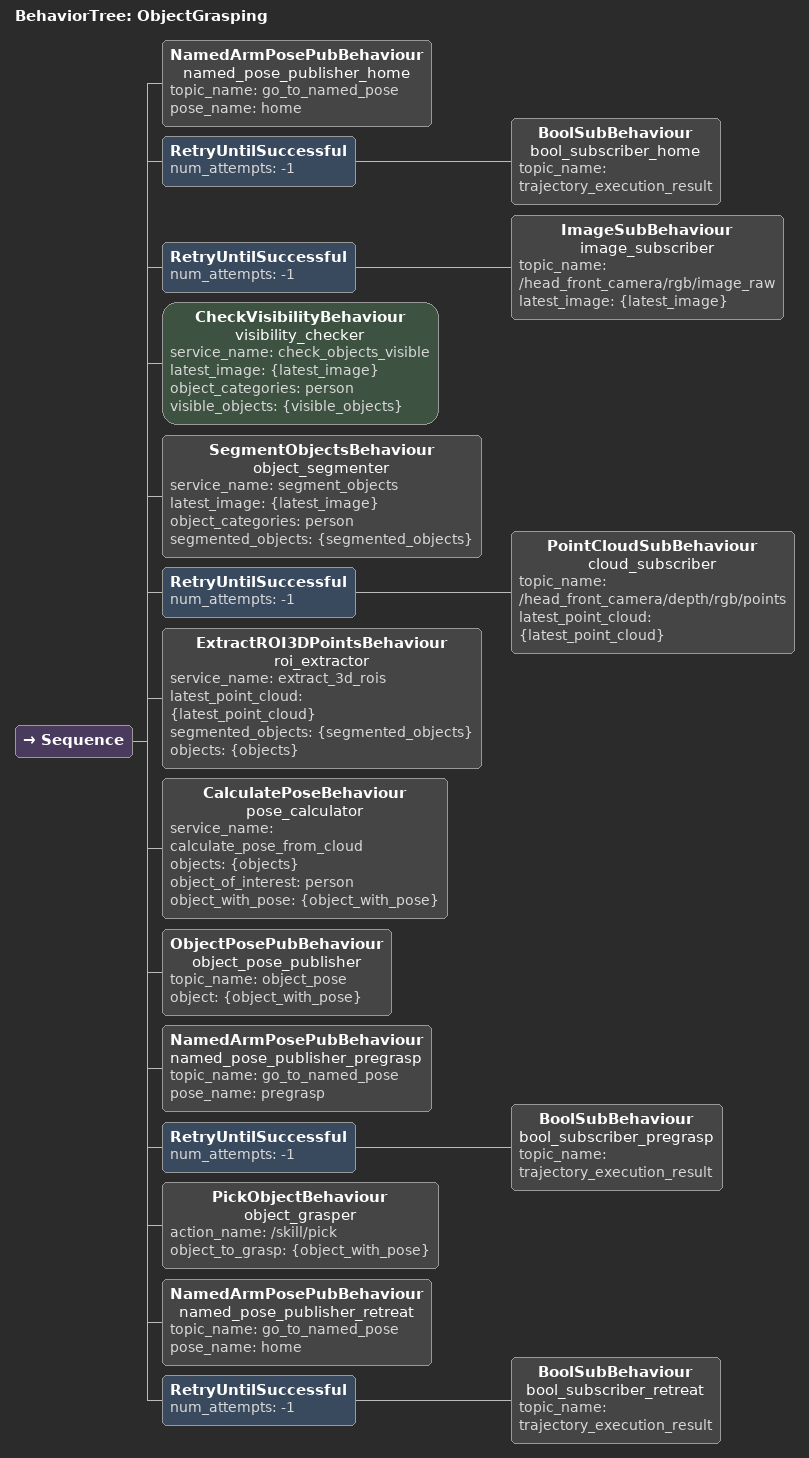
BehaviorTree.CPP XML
<root BTCPP_format="4">
    <BehaviorTree ID="ObjectGrasping">
        <Sequence>
            <!-- Object detection and pose estimation -->
            <NamedArmPosePubBehaviour name="named_pose_publisher_home" topic_name="go_to_named_pose" pose_name="home" />
            <RetryUntilSuccessful num_attempts="-1">
                <BoolSubBehaviour name="bool_subscriber_home" topic_name="trajectory_execution_result" />
            </RetryUntilSuccessful>

            <RetryUntilSuccessful num_attempts="-1">
                <ImageSubBehaviour name="image_subscriber" topic_name="/head_front_camera/rgb/image_raw" latest_image="{latest_image}" />
            </RetryUntilSuccessful>
            <CheckVisibilityBehaviour name="visibility_checker" service_name="check_objects_visible" latest_image="{latest_image}" object_categories="person" visible_objects="{visible_objects}" />
            <SegmentObjectsBehaviour name="object_segmenter" service_name="segment_objects" latest_image="{latest_image}" object_categories="person" segmented_objects="{segmented_objects}" />
            <RetryUntilSuccessful num_attempts="-1">
                <PointCloudSubBehaviour name="cloud_subscriber" topic_name="/head_front_camera/depth/rgb/points" latest_point_cloud="{latest_point_cloud}" />
            </RetryUntilSuccessful>
            <ExtractROI3DPointsBehaviour name="roi_extractor" service_name="extract_3d_rois" latest_point_cloud="{latest_point_cloud}" segmented_objects="{segmented_objects}" objects="{objects}" />
            <CalculatePoseBehaviour name="pose_calculator" service_name="calculate_pose_from_cloud" objects="{objects}" object_of_interest="person" object_with_pose="{object_with_pose}" />
            <ObjectPosePubBehaviour name="object_pose_publisher" topic_name="object_pose" object="{object_with_pose}" />

            <!-- Object grasping -->
            <NamedArmPosePubBehaviour name="named_pose_publisher_pregrasp" topic_name="go_to_named_pose" pose_name="pregrasp" />
            <RetryUntilSuccessful num_attempts="-1">
                <BoolSubBehaviour name="bool_subscriber_pregrasp" topic_name="trajectory_execution_result" />
            </RetryUntilSuccessful>

            <PickObjectBehaviour name="object_grasper" action_name="/skill/pick" object_to_grasp="{object_with_pose}" />

            <NamedArmPosePubBehaviour name="named_pose_publisher_retreat" topic_name="go_to_named_pose" pose_name="home" />
            <RetryUntilSuccessful num_attempts="-1">
                <BoolSubBehaviour name="bool_subscriber_retreat" topic_name="trajectory_execution_result" />
            </RetryUntilSuccessful>
        </Sequence>
    </BehaviorTree>
</root>
